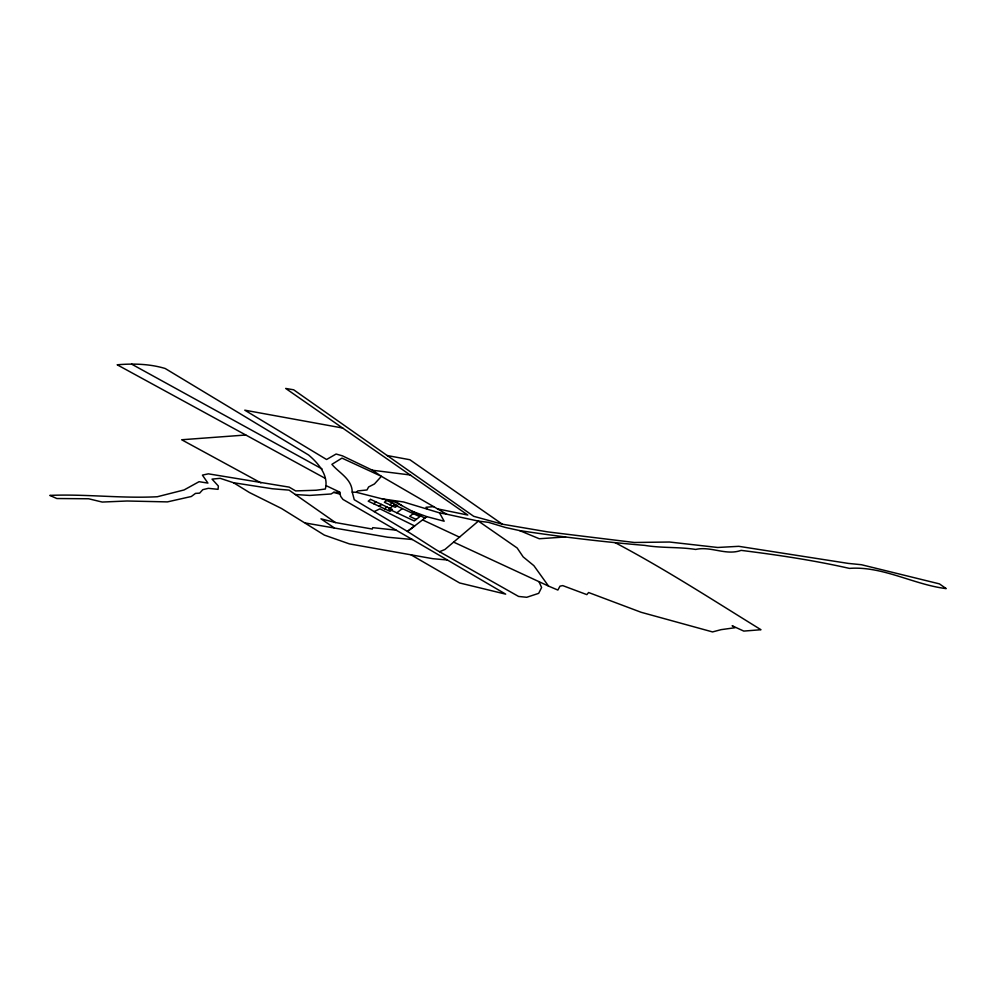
<?xml version="1.0" encoding="UTF-8"?>
<svg xmlns="http://www.w3.org/2000/svg" width="996" height="996" viewBox="0 0 996 996"><rect width="100%" height="100%" fill="white"/><g stroke="black" fill="none" stroke-linecap="round" stroke-linejoin="round"><path stroke-width="1.49" d="M325.256 478.379L117.179 364.785C133.277 363.465 149.599 363.814 165.187 368.495L308.623 455.023C318.334 463.265 328.867 475.341 325.356 489.011L316.155 490.231L295.65 490.916L289.189 487.131L208.376 473.835L202.412 475.117L207.915 483.097L199.076 481.69L184.061 489.957L157.306 496.743C121.251 498.61 85.656 493.879 49.8 495.398L56.822 498.523L88.632 498.772L102.215 502.059L127.027 501L167.403 501.897L191.332 496.494L195.49 493.394L199.636 493.145L202.786 489.671L208.376 488.326L218.049 489.335L218.361 486.036L212.048 479.126L220.153 478.317L233.55 482.736L272.369 488.762L289.039 490.119L335.453 522.551L372.292 529.05L372.703 527.656L396.159 530.171M342.786 428.043L244.767 410.178L326.576 459.505L336.113 454.027L342.412 455.832L372.429 470.237L381.406 476.325L341.964 458.11L331.892 464.36C339.387 473.175 352.036 479.064 352.235 492.074L356.319 492.298L357.788 490.916L367.001 489.97L368.595 486.969L374.434 483.969L381.406 476.325L446.694 514.21L478.391 521.095L488.488 522.352L505.37 527.457L519.601 530.582L539.272 538.749L565.566 536.956M373.662 503.727L376.052 501.909M379.115 506.267L381.493 504.437M384.556 508.794L386.946 506.976M389.81 504.785L392.187 502.955M396.819 512.816L402.359 508.583M413.265 513.637L409.68 516.376L416.228 519.414M382.165 498.859L403.629 501.984L439.522 512.865L444.154 521.207L426.836 516.65L407.439 531.428L354.252 499.706L352.235 492.074M326.315 485.749L339.96 492.211L333.722 492.36L331.095 493.979L309.619 495.435L295.302 494.514M374.197 511.608L379.924 508.819L414.672 525.963L407.439 531.428L436.435 549.991L518.58 596.442L526.735 597.289L538.687 593.342L541.612 587.503L538.985 581.664M439.522 551.734L444.926 549.481L478.391 521.095L517.173 547.999L523.161 556.889L533.881 565.666L548.547 586.096L557.86 590.055L560.013 586.146L562.74 585.611L586.843 594.624L588.599 592.52L641.187 612.303L712.551 631.925L721.092 629.659L734.973 627.729L732.16 625.762L743.788 631.091L760.969 629.721C712.787 600.003 665.166 569.077 615.03 542.596M433.658 506.64L425.989 507.25L427.047 508.769M245.8 435.003L181.658 439.759L260.915 482.886M519.601 530.582C561.097 536.869 602.929 541.849 644.86 545.397C661.805 548.223 678.786 546.792 695.656 549.443C711.044 545.945 725.96 555.868 741.124 550.377C777.415 554.884 813.707 560.312 849.414 568.392C882.73 565.89 913.444 584.602 946.2 588.611L939.402 583.868L861.44 564.72L848.243 563.4L738.771 546.318L717.68 547.476L669.486 542.023L634.34 542.484L547.775 531.901L502.308 524.182L473.685 516.314L293.658 389.797L285.678 388.44L467.821 515.057L437.481 508.856M411.099 554.884L459.617 582.959L505.669 594.139L447.378 559.989L432.812 558.694L349.384 543.891L324.36 535.101L281.445 508.458L249.398 492.51L233.55 482.736M447.378 559.989L412.344 539.521L387.656 537.23L305.361 523M372.429 470.237L410.551 475.017M387.232 455.546L409.854 459.729L502.308 524.182M439.522 512.865L446.694 514.21M356.319 492.298L395.873 502.333L424.881 518.157M335.453 522.551L320.949 518.816L334.146 527.805M333.722 492.36L340.097 494.215M412.394 511.346L426.836 516.65M453.678 542.135L548.547 586.096M422.578 519.912L459.579 537.193M131.621 364.138L322.082 468.954M412.344 539.521L342.96 499.432L340.732 496.456L339.536 492.223M394.292 500.702L401.712 505.52M370.599 499.382L368.209 501.2L390.009 511.322L392.387 509.504L370.599 499.382M386.747 500.428L384.356 502.258L395.25 507.313L397.641 505.495L386.747 500.428M394.329 504.848L388.789 509.081L414.261 520.92L419.802 516.675L394.329 504.848"/></g></svg>
